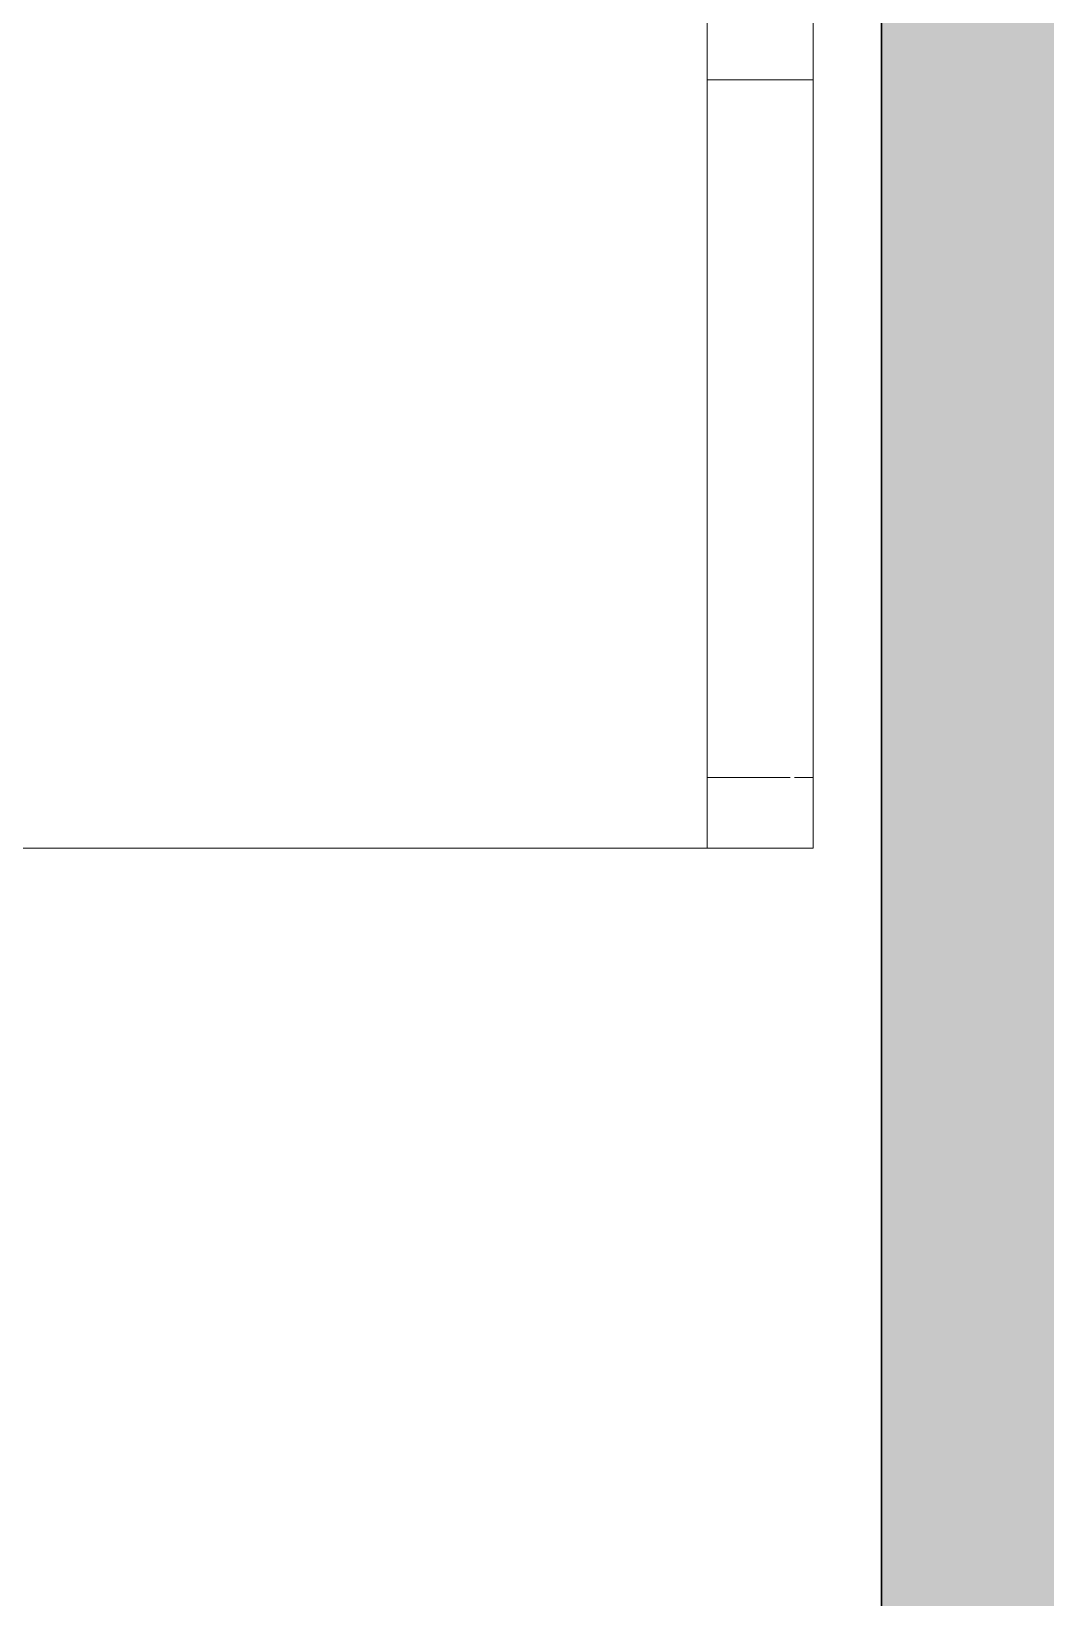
# Model space of a CAD drawing. Header units: millimetres. Extents: x 79795 to 317870, y -36033 to 97293.
# Drawn here: x 167198 to 167772, y 15925 to 16812 of the extents above; entities that cross this region are included whole.
import ezdxf

# ---------------------------------------------------------------- set-up
doc = ezdxf.new("R2010")
doc.units = ezdxf.units.MM
doc.header["$MEASUREMENT"] = 0
for name, color, linetype, lineweight in [('CSM-STL-XX-ZZ-M3-A-XXXX-00001_detached _19_04_21__rvt-1-Level 4$0$A-WALL-PATT', 7, 'CONTINUOUS', 9), ('CSM-STL-XX-ZZ-M3-A-XXXX-00001_detached _19_04_21__rvt-1-Level 4$0$I-WALL', 7, 'CONTINUOUS', 9), ('I-FURN', 8, 'CONTINUOUS', 9)]:
    doc.layers.add(name, color=color, linetype=linetype, lineweight=lineweight)

msp = doc.modelspace()

# ---------------------------------------------------------------- hatches: boundary and pattern name
at = {"layer": 'CSM-STL-XX-ZZ-M3-A-XXXX-00001_detached _19_04_21__rvt-1-Level 4$0$A-WALL-PATT'}
msp.add_hatch(color=256, dxfattribs=at).paths.add_polyline_path([(167780.83, 15707.33), (167780.83, 26805.33), (167678.83, 26805.33), (167678.83, 15707.33)], flags=0)

# ---------------------------------------------------------------- linework, layer by layer
at = {"layer": 'CSM-STL-XX-ZZ-M3-A-XXXX-00001_detached _19_04_21__rvt-1-Level 4$0$I-WALL', "lineweight": 30}
msp.add_line((167678.83, 20457.33), (167678.83, 15707.33), dxfattribs=at)
at = {"layer": 'I-FURN'}
for p, q in [((167580.18, 17909.41), (167580.18, 16389.41)), ((167640.18, 16389.41), (167640.18, 17909.41)), ((167640.18, 16349.41), (167640.18, 17149.41)), ((167640.18, 17149.41), (167640.18, 16349.41)), ((167580.18, 16784.41), (167580.18, 16914.41)), ((167640.18, 16914.41), (167640.18, 16784.41)), ((167580.18, 16349.41), (167580.18, 16784.41)), ((167640.18, 16784.41), (167580.18, 16784.41)), ((167640.18, 16784.41), (167580.18, 16784.41)), ((167640.18, 16784.41), (167640.18, 16349.41)), ((167580.18, 16389.41), (167580.18, 16349.41)), ((167627.28, 16389.41), (167580.18, 16389.41)), ((167627.28, 16389.41), (167580.18, 16389.41)), ((167640.18, 16389.41), (167629.6, 16389.41)), ((167640.18, 16389.41), (167629.6, 16389.41)), ((167640.18, 16349.41), (167640.18, 16389.41)), ((166040.18, 16349.41), (167640.18, 16349.41)), ((167640.18, 16349.41), (166040.18, 16349.41)), ((167580.18, 16349.41), (167640.18, 16349.41)), ((167640.18, 16349.41), (167580.18, 16349.41))]:
    msp.add_line(p, q, dxfattribs=at)

doc.saveas('drawing.dxf')
